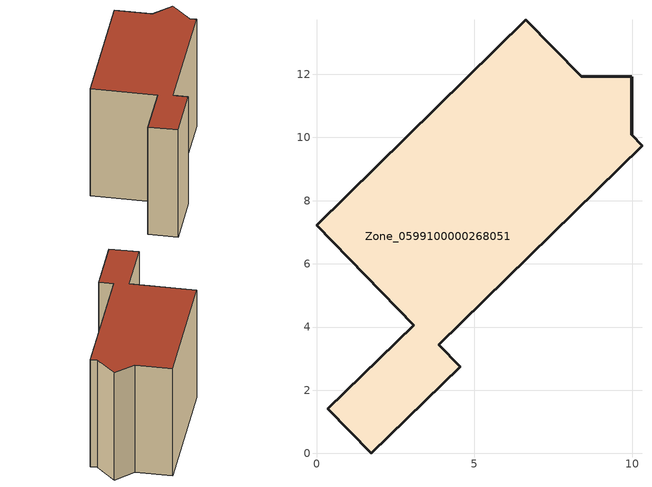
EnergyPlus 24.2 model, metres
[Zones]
Zone_0599100000268051
 floor ground (C_G): 3.86,3.44 4.54,2.74 1.73,0 0.35,1.41 3.07,4.06 0,7.22 6.63,13.73 8.37,11.94 9.98,11.92 9.97,10.09 10.3,9.74 z0
 wall outside (C_F): 4.54,2.74 3.86,3.44 10.3,9.74 9.97,10.09 9.98,11.92 8.37,11.94 6.63,13.73 0,7.22 3.07,4.06 0.35,1.41 1.73,0 4.54,2.74 z0:8.21
 roof outside (C_R): 9.98,11.92 8.37,11.94 6.63,13.73 0,7.22 3.07,4.06 0.35,1.41 1.73,0 4.54,2.74 3.86,3.44 10.3,9.74 9.97,10.09 z8.21
[BUILDING]
Pand.0599100000268051: North Axis=0; Terrain=City; Loads Convergence Tolerance Value=0.04; Temperature Convergence Tolerance Value=0.4; Solar Distribution=FullExterior; Maximum Number of Warmup Days=25; Minimum Number of Warmup Days=1
[Site:Location]
Rotterdam.The.Hague.AP_ZH_NLD Design_Conditions: Latitude=51.96; Longitude=4.45; Time Zone=1; Elevation=-4.5
[SITE:GROUNDTEMPERATURE:BUILDINGSURFACE]
18, 18, 18, 18, 18, 18, 18, 18, 18, 18, 18, 18
[MATERIAL] Thermal Absorptance=0.9; Solar Absorptance=0.7; Visible Absorptance=0.7
Name | Roughness | Thickness | Conductivity | Density | Specific Heat
G.TI.1975-1991 | MediumSmooth | 0.15 | 0.288461 | 540 | 1210
F.TI.1975-1991 | Rough | 0.3 | 0.230769 | 1920 | 840
R.TI.1975-1991 | MediumRough | 0.2 | 0.153846 | 1500 | 1000
[CONSTRUCTION]
C_G: G.TI.1975-1991
C_F: F.TI.1975-1991
C_R: R.TI.1975-1991
[ZONE]
Zone_0599100000268051: Type=1; Multiplier=1; Ceiling Height=Autocalculate; Volume=Autocalculate; Floor Area=autocalculate; Part of Total Floor Area=Yes
[ZONEINFILTRATION:DESIGNFLOWRATE]
Infil_Zone_0599100000268051: Zone or ZoneList or Space or SpaceList=Zone_0599100000268051; Schedule=AlwaysOn; Design Flow Rate Calculation Method=Flow/Area; Flow Rate per Floor Area=0.003; Constant Term Coefficient=1; Temperature Term Coefficient=0; Velocity Term Coefficient=0; Velocity Squared Term Coefficient=0
[HVACTEMPLATE:ZONE:IDEALLOADSAIRSYSTEM]
Zone_0599100000268051: Maximum Heating Supply Air Temperature=50; Minimum Cooling Supply Air Temperature=13; Maximum Heating Supply Air Humidity Ratio=0.0156; Minimum Cooling Supply Air Humidity Ratio=0.0077; Heating Limit=NoLimit; Cooling Limit=NoLimit; Dehumidification Control Type=ConstantSensibleHeatRatio; Cooling Sensible Heat Ratio=0.7; Dehumidification Setpoint=60; Humidification Control Type=None; Humidification Setpoint=30; Outdoor Air Method=None; Outdoor Air Flow Rate per Person=0.00944; Outdoor Air Flow Rate per Zone Floor Area=0; Outdoor Air Flow Rate per Zone=0; Demand Controlled Ventilation Type=None; Outdoor Air Economizer Type=NoEconomizer; Heat Recovery Type=None; Sensible Heat Recovery Effectiveness=0.7; Latent Heat Recovery Effectiveness=0.65
[ZONECONTROL:THERMOSTAT]
ThermostatControl_Zone_0599100000268051: Zone or ZoneList=Zone_0599100000268051; Control Type Schedule=DualSetpointControlType; Control 1=Thermostat_Zone_0599100000268051; Temperature Difference Between Cutout And Setpoint=0
[THERMOSTATSETPOINT:DUALSETPOINT]
Thermostat_Zone_0599100000268051: Heating Setpoint Temperature Schedule=HeatingSetpoint_Zone_0599100000268051; Cooling Setpoint Temperature Schedule=CoolingSetpoint_Zone_0599100000268051
[SCHEDULE:COMPACT]
HeatingSetpoint_Zone_0599100000268051: Through: 12/31, For: AllDays, Until: 24:00, 21
CoolingSetpoint_Zone_0599100000268051: Through: 12/31, For: AllDays, Until: 24:00, 24
DualSetpointControlType: Through: 12/31, For: AllDays, Until: 24:00, 4
AlwaysOn: Through: 12/31, For: AllDays, Until: 24:00, 1
